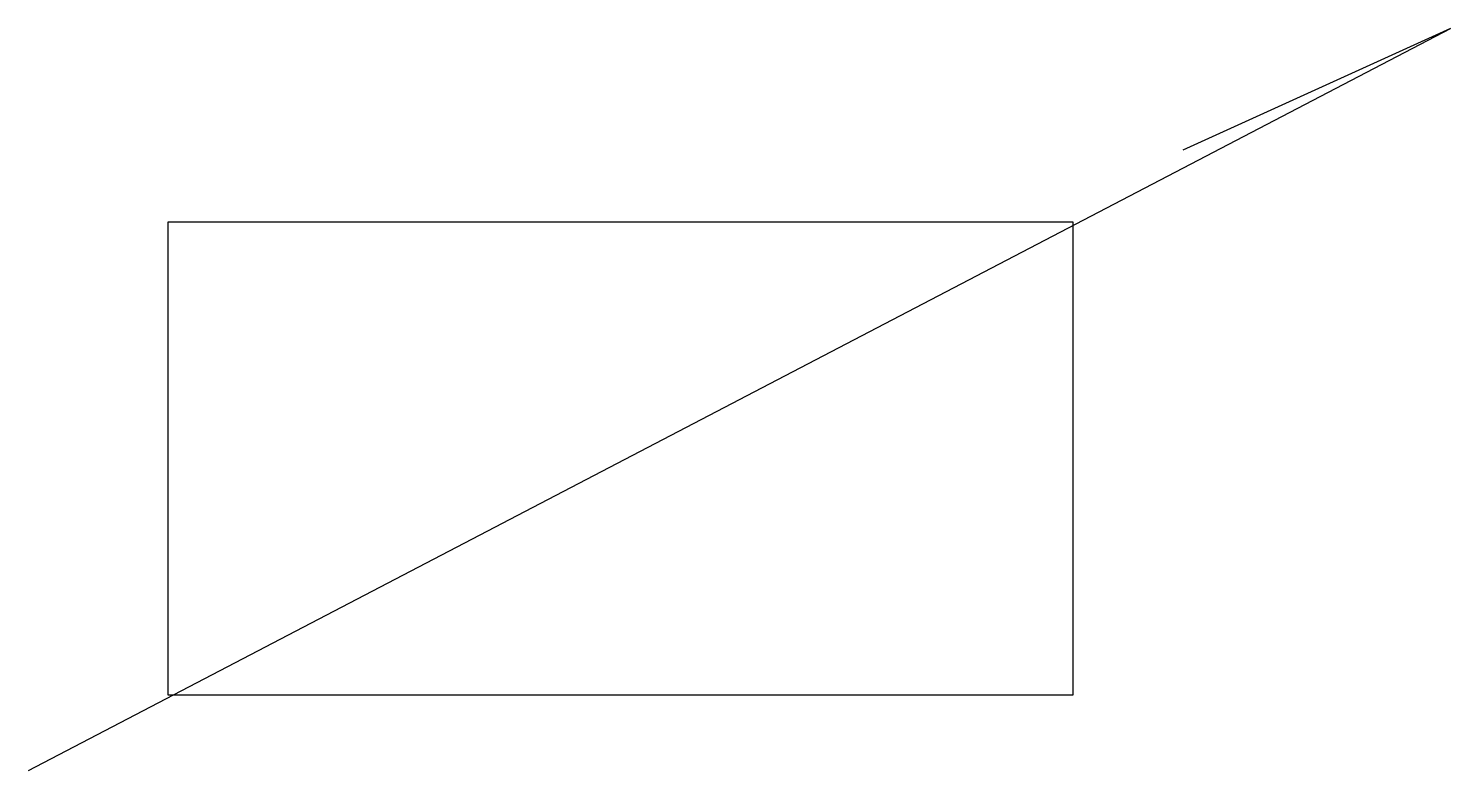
# Model space of a CAD drawing. Header units: metres. Extents: x 108763 to 109866, y -140183 to -139608.
import ezdxf

# ---------------------------------------------------------------- set-up
doc = ezdxf.new("R2010")
doc.units = ezdxf.units.M
doc.layers.add('DET1', color=1, linetype='Continuous')

msp = doc.modelspace()

# ---------------------------------------------------------------- linework, layer by layer
at = {"layer": 'DET1'}
for p, q in [((108762.94, -140183.22), (109866.39, -139607.89)), ((109866.39, -139607.89), (109658.72, -139702.37)), ((108871.04, -139758.19), (108871.04, -140124.43)), ((109573.46, -139758.19), (108871.04, -139758.19)), ((109573.46, -140124.43), (109573.46, -139758.19)), ((108871.04, -140124.43), (109573.46, -140124.43))]:
    msp.add_line(p, q, dxfattribs=at)

doc.saveas('drawing.dxf')
